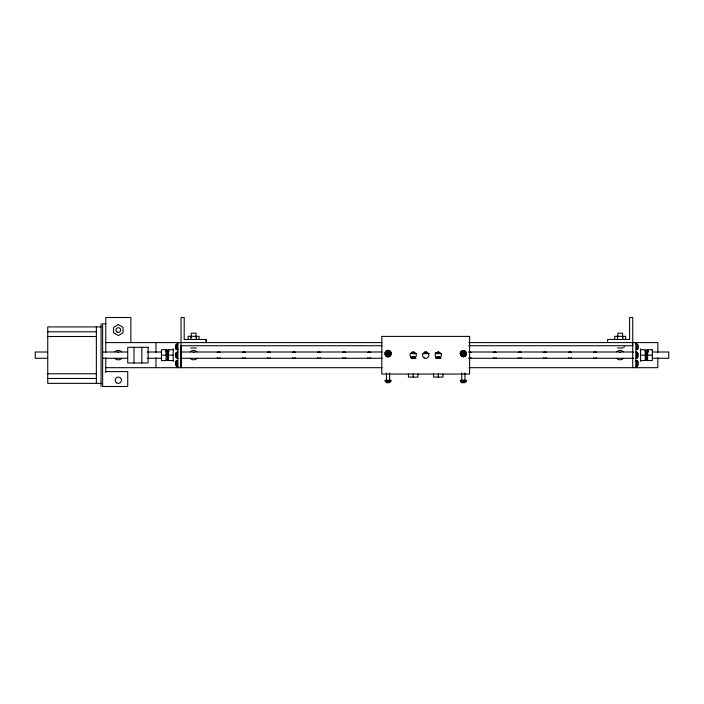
<?xml version="1.0" encoding="UTF-8"?>
<svg xmlns="http://www.w3.org/2000/svg" width="704" height="704" viewBox="0 0 704 704"><rect width="100%" height="100%" fill="white"/><g stroke="black" fill="none" stroke-linecap="round" stroke-linejoin="round"><path stroke-width="1.06" d="M177.918 349.703L177.918 349.078M206.149 339.451L206.149 342.593L206.149 339.451L184.193 339.451L184.193 317.495L181.051 317.495L181.051 367.682L181.051 345.418M632.729 342.593L632.729 345.726L468.811 345.726M635.862 361.196L635.862 360.571M168.23 359.454C167.446 361.416 166.364 358.723 167.156 357.526M167.543 352.493L167.684 350.205L168.898 350.205M646.659 352.493L646.809 350.205L648.014 350.205L647.874 352.502M391.037 354.182L391.01 354.438A3.133 3.133 0 0 1 384.938 353.654L385.018 353.109M466.321 354.182L466.286 354.438A3.045 3.045 0 0 1 460.31 353.654L460.416 352.862A3.045 3.045 0 0 1 466.391 353.654M167.561 350.847L167.622 350.346M166.962 359.77L167.191 358.248L167.033 359.286M646.677 350.847L646.747 350.346M646.149 359.286L646.017 359.929L647.222 360.122L646.43 350.275L645.278 350.654L646.017 359.929M647.354 359.454L647.284 359.955L645.955 359.77M386.408 353.654L386.461 353.223A1.663 1.663 0 0 1 387.64 352.044L388.502 352.044A1.663 1.663 0 0 1 389.734 353.654L389.682 354.086A1.663 1.663 0 0 1 388.502 355.265L387.64 355.265A1.663 1.663 0 0 1 386.408 353.654L389.734 353.654M391.204 353.654L391.098 354.464A3.045 3.045 0 0 1 385.026 353.654L385.044 352.845A3.133 3.133 0 0 1 391.204 353.654A3.045 3.045 0 0 0 385.132 352.862M461.683 353.654L461.745 353.223A1.663 1.663 0 0 1 462.915 352.044L463.778 352.044A1.663 1.663 0 0 1 465.018 353.654L464.957 354.086A1.663 1.663 0 0 1 463.778 355.265L462.915 355.265A1.663 1.663 0 0 1 461.683 353.654L465.018 353.654M167.147 358.609L166.901 359.929L166.153 350.654L167.306 350.275L168.098 360.122M167.094 358.521L167.244 357.676M166.76 354.332L166.839 359.77L168.168 359.955M647.152 359.955L646.43 350.275M166.998 358.257L166.769 359.295L167.966 359.454L167.684 350.205M647.319 358.415L647.09 359.454L645.894 359.295M166.954 357.694L166.707 358.547L167.895 358.67L168.142 357.817M647.266 357.817L647.02 358.67L645.832 358.547M646.809 350.205L646.765 351.525L647.979 351.534M166.91 356.963L166.646 357.57L167.834 357.65L168.089 357.042M647.214 357.042L646.95 357.65L645.762 357.57M177.918 343.851L176.352 344.274L175.56 345.321L175.56 348.656L176.352 349.703M177.918 352L176.352 352.422L175.56 353.47L175.56 356.805L176.352 357.852L177.918 358.274M176.352 360.571L175.56 361.618L175.56 364.954L176.352 366.001L177.918 366.423M637.437 349.703L638.22 348.656L638.22 345.321L637.437 344.274L635.862 343.851M635.862 358.274L637.437 357.852L638.22 356.805L638.22 353.47L637.437 352.422L635.862 352M635.862 366.423L637.437 366.001L638.22 364.954L638.22 361.618L637.437 360.571M623.779 347.371L624.413 346.606M166.857 356.127L168.045 356.136M647.161 356.136L645.7 356.444M636.654 358.178L636.68 352.106M636.654 366.326L636.654 360.65M166.206 350.794L167.367 350.416M645.33 350.794L646.483 350.416L646.853 351.534M166.267 351.252L167.429 350.909L167.79 351.912M645.392 351.252L646.554 350.909L646.906 351.912M166.329 351.974L167.499 351.692L167.842 352.502M645.454 351.974L646.615 351.692L646.958 352.502M166.39 352.924L167.561 352.713L167.886 353.285M645.515 352.924L646.686 352.713L647.011 353.285M414.339 358.662A1.663 1.663 0 0 0 413.591 358.23L412.729 358.23A1.663 1.663 0 0 0 411.99 358.662M439.437 358.662A1.663 1.663 0 0 0 438.689 358.23L437.826 358.23A1.663 1.663 0 0 0 437.078 358.662M117.955 352.361L118.686 352.361M193.23 352.361L193.97 352.361M619.731 352.326L620.462 352.326M166.452 354.042L167.939 354.191M645.577 354.042L647.064 354.191M166.522 355.238L167.992 355.159M645.638 355.238L647.108 355.159M105.908 323.77L102.634 323.77L102.634 386.505L127.732 386.505L127.732 371.606L105.776 371.606M101.068 326.911L47.749 326.911L47.749 383.363L101.068 383.363M47.749 331.804L96.36 331.804M47.749 336.503L96.36 336.503M105.776 342.593L382.166 342.593M468.811 342.593L657.818 342.593L657.818 352.405M181.051 345.726L382.166 345.726M190.775 348.005L196.425 348.005M617.355 348.005L623.014 348.005M173.21 349.703L168.511 349.703L168.511 360.571L173.21 360.571M640.57 349.703L645.278 349.703L645.278 360.571L640.57 360.571M47.749 352L35.2 352L35.2 358.274L47.749 358.274M102.634 352L127.512 352M147.338 352L161.603 352M180.268 352L382.272 352M468.996 352L633.67 352M652.335 352L668.8 352L668.8 358.274L652.335 358.274M410.115 353.566L416.566 353.566M423.025 353.566L429.475 353.566M435.926 353.566L441.302 353.566M161.454 355.133L166.153 355.133M168.511 355.133L173.21 355.133M640.57 355.133L645.278 355.133M647.627 355.133L652.335 355.133M102.634 358.274L127.512 358.274M147.338 358.274L161.603 358.274M180.268 358.274L382.272 358.274M468.996 358.274L633.67 358.274M105.776 367.682L382.166 367.682M468.978 367.682L657.818 367.682L657.818 357.799M47.749 373.771L96.36 373.771M47.749 378.47L96.36 378.47M384.938 380.318L391.204 380.318M460.214 380.318L466.488 380.318M385.026 381.102L391.116 381.102M460.31 381.102L466.391 381.102M385.361 381.885L390.782 381.885M460.645 381.885L466.057 381.885M386.408 382.668L389.734 382.668M461.683 382.668L465.018 382.668M646.809 351.402L648.023 351.402M168.907 351.402L167.64 351.525L168.854 351.534M646.712 351.903L647.926 351.912M167.587 351.903L168.802 351.912M636.654 343.948L636.654 349.624M167.306 350.275L167.737 351.534M640.57 348.867L640.57 361.407M637.437 344.274L637.437 349.334M637.437 352.422L637.437 357.852M637.437 360.941L637.437 366.001M635.862 342.593L635.862 367.682M632.729 367.682L632.729 317.495L629.596 317.495L629.596 339.451L607.64 339.451L607.64 342.593M625.645 339.451L625.645 336.318L614.715 336.318L614.715 339.451M622.917 336.318L622.917 339.451M622.538 337.366L622.538 333.177L617.83 333.177L617.83 337.366M617.452 336.318L617.452 339.451M464.922 372.997L464.922 380.318M463.346 350.513L463.346 356.787M463.346 380.318L463.346 382.668M461.78 372.997L461.78 380.318M442.992 373.956L442.992 377.089L433.523 377.089L433.523 373.956M438.258 351.604L438.258 353.76M438.258 356.708L438.258 358.169M438.258 373.956L438.258 377.089M426.492 351.604L426.492 353.76M424.926 351.604L424.926 353.76M417.894 373.956L417.894 377.089L408.434 377.089L408.434 373.956M413.16 351.604L413.16 353.76M413.16 356.708L413.16 358.169M413.16 373.956L413.16 377.089M389.638 372.997L389.638 380.318M388.071 350.513L388.071 356.787M388.071 380.318L388.071 382.668M386.505 372.997L386.505 380.318M199.065 339.451L199.065 336.318L188.135 336.318L188.135 339.451M196.337 336.318L196.337 339.451M195.95 337.366L195.95 333.177L191.25 333.177L191.25 337.366M190.863 336.318L190.863 339.451M177.918 342.593L177.918 367.682M177.135 343.948L177.135 349.624M177.135 352.097L177.135 358.178M177.135 360.65L177.135 366.326M176.352 344.274L176.352 349.606M176.352 352.422L176.352 357.852M176.352 360.668L176.352 366.001M173.21 348.867L173.21 361.407M155.962 342.593L155.962 352.405M155.962 357.861L155.962 367.682M141.847 347.292L141.847 362.982M134.006 347.292L134.006 362.982M130.865 342.593L130.865 317.495L105.776 317.495L105.776 352.405M105.776 357.799L105.776 372.442M101.068 323.77L101.068 386.505M96.36 326.911L96.36 383.363M646.413 359.656A4.708 4.708 0 0 1 645.19 359.814M645.19 350.407A4.708 4.708 0 0 1 647.548 351.032M196.926 358.459A4.708 4.708 0 0 1 190.274 358.459M190.274 351.806A4.708 4.708 0 0 1 196.926 351.806M168.511 359.841A4.708 4.708 0 0 1 166.153 359.207M121.651 358.459A4.708 4.708 0 0 1 114.99 358.459M114.99 351.806A4.708 4.708 0 0 1 121.651 351.806M623.427 358.433A4.708 4.708 0 0 1 616.774 358.433M616.774 351.78A4.708 4.708 0 0 1 623.427 351.78M245.353 357.852A3.133 3.133 0 0 1 242.22 357.852M242.22 352.422A3.133 3.133 0 0 1 245.353 352.422M295.539 357.852A3.133 3.133 0 0 1 292.406 357.852M292.406 352.422A3.133 3.133 0 0 1 295.539 352.422M320.637 357.852A3.133 3.133 0 0 1 317.495 357.852M317.495 352.422A3.133 3.133 0 0 1 320.637 352.422M220.264 357.852A3.133 3.133 0 0 1 217.122 357.852M217.122 352.422A3.133 3.133 0 0 1 220.264 352.422M270.45 357.852A3.133 3.133 0 0 1 267.309 357.852M267.309 352.422A3.133 3.133 0 0 1 270.45 352.422M471.196 357.852A3.133 3.133 0 0 1 468.811 358.169M468.811 352.106A3.133 3.133 0 0 1 471.196 352.422M370.823 357.852A3.133 3.133 0 0 1 367.682 357.852M367.682 352.422A3.133 3.133 0 0 1 370.823 352.422M345.726 357.852A3.133 3.133 0 0 1 342.593 357.852M342.593 352.422A3.133 3.133 0 0 1 345.726 352.422M521.382 357.852A3.133 3.133 0 0 1 518.241 357.852M518.241 352.422A3.133 3.133 0 0 1 521.382 352.422M546.471 357.852A3.133 3.133 0 0 1 543.338 357.852M543.338 352.422A3.133 3.133 0 0 1 546.471 352.422M496.285 357.852A3.133 3.133 0 0 1 493.152 357.852M493.152 352.422A3.133 3.133 0 0 1 496.285 352.422M596.658 357.852A3.133 3.133 0 0 1 593.525 357.852M593.525 352.422A3.133 3.133 0 0 1 596.658 352.422M571.56 357.852A3.133 3.133 0 0 1 568.427 357.852M568.427 352.422A3.133 3.133 0 0 1 571.56 352.422M435.767 352.651A3.133 3.133 0 0 1 435.125 353.153M411.013 357.694A3.045 3.045 0 0 1 415.316 357.694M411.25 357.922A2.71 2.71 0 0 1 412.465 357.227L413.864 357.227A2.71 2.71 0 0 1 415.078 357.922M410.942 357.623A3.133 3.133 0 0 1 415.879 358.274M435.538 358.274A3.133 3.133 0 0 1 440.977 358.274M436.11 357.694A3.045 3.045 0 0 1 440.405 357.694M436.339 357.922A2.71 2.71 0 0 1 437.554 357.227L438.962 357.227A2.71 2.71 0 0 1 440.176 357.922M385.458 352.95L385.361 353.654A2.71 2.71 0 0 0 387.367 356.268L388.775 356.268A2.71 2.71 0 0 0 390.685 354.358L390.782 353.654A2.71 2.71 0 0 0 388.775 351.041L387.367 351.041A2.71 2.71 0 0 0 385.458 352.95M460.319 352.845L460.214 353.654A3.133 3.133 0 0 0 466.382 354.464L466.488 353.654A3.133 3.133 0 0 0 460.319 352.845M460.733 352.95L460.645 353.654A2.71 2.71 0 0 0 462.651 356.268L464.05 356.268A2.71 2.71 0 0 0 465.969 354.358L466.057 353.654A2.71 2.71 0 0 0 464.05 351.041L462.651 351.041A2.71 2.71 0 0 0 460.733 352.95M118.325 324.597L113.59 327.325L113.59 332.79L118.325 335.526L123.05 332.79L123.05 327.325L118.325 324.597M469.621 336.398L381.797 336.398L381.797 374.044L469.621 374.044L469.621 336.398M148.122 347.292L127.732 347.292L127.732 362.982L148.122 362.982L148.122 347.292M166.153 349.703L161.454 349.703L161.454 360.571L166.153 360.571L166.153 349.703M652.335 349.703L647.627 349.703L647.627 360.571L652.335 360.571L652.335 349.703M436.691 357.94A3.133 3.133 0 0 0 441.39 355.221A3.133 3.133 0 0 0 436.691 352.502A3.133 3.133 0 0 0 436.691 357.94M424.142 357.94A3.133 3.133 0 0 0 428.85 355.221A3.133 3.133 0 0 0 424.142 352.502A3.133 3.133 0 0 0 424.142 357.94M411.594 357.94A3.133 3.133 0 0 0 416.302 355.221A3.133 3.133 0 0 0 411.594 352.502A3.133 3.133 0 0 0 411.594 357.94M117.146 332.077A2.35 2.35 0 0 0 120.674 330.044A2.35 2.35 0 0 0 117.146 328.002A2.35 2.35 0 0 0 117.146 332.077M116.75 382.95A3.133 3.133 0 0 0 121.458 380.23A3.133 3.133 0 0 0 116.75 377.511A3.133 3.133 0 0 0 116.75 382.95"/></g></svg>
